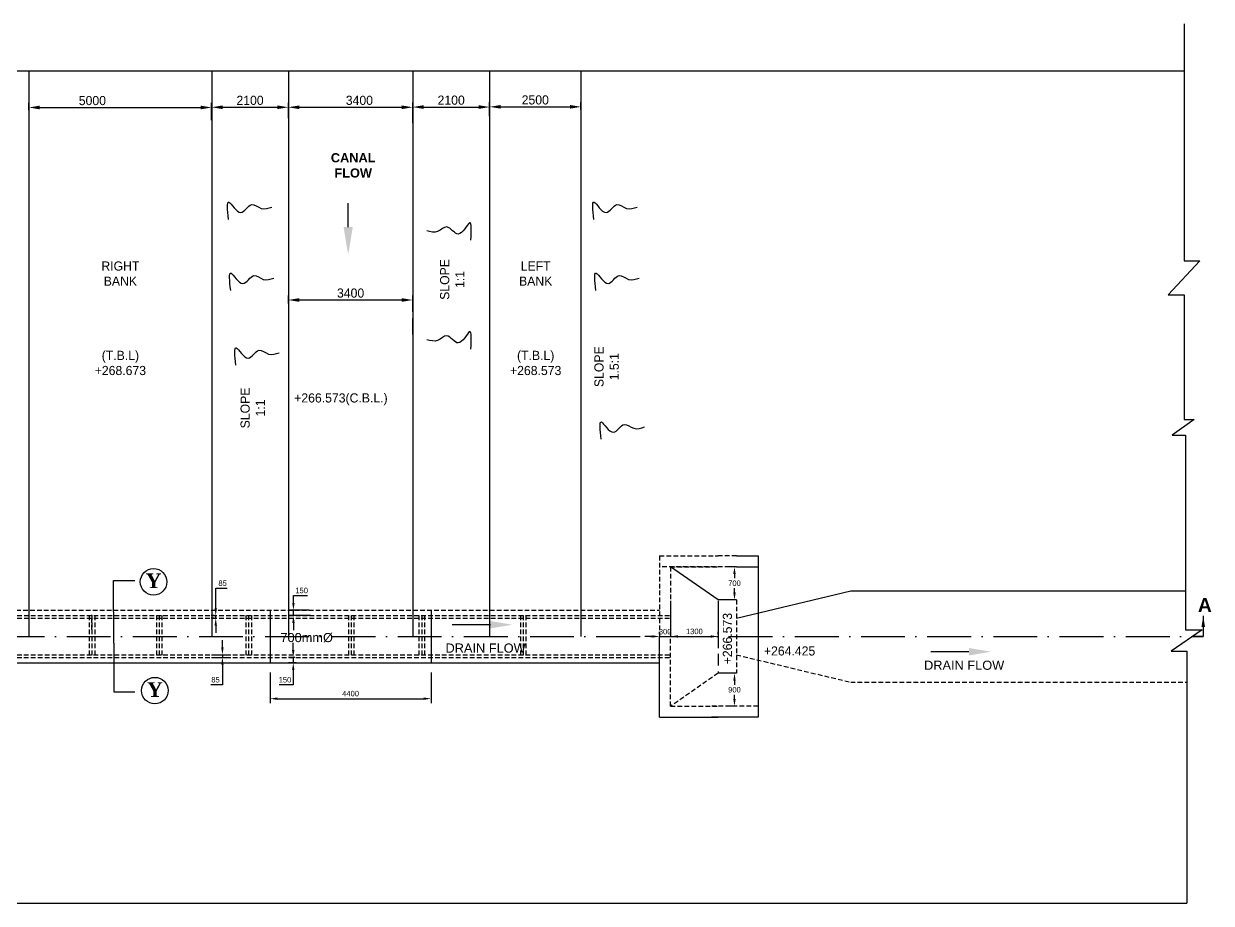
# Model space of a CAD drawing. Header units: millimetres. Extents: x 2268 to 3145, y -346 to 298.
# Drawn here: x 2495.9 to 2820.6, y -66.6 to 173.8 of the extents above; entities that cross this region are included whole.
import ezdxf

# ---------------------------------------------------------------- set-up
doc = ezdxf.new("R2010")
doc.units = ezdxf.units.MM
doc.linetypes.add('ACAD_ISO10W100', pattern=[18, 12, -3, 0, -3])
doc.linetypes.add('DASHED', pattern=[19.05, 12.7, -6.35])
doc.layers.add('BASIC', color=18, linetype='Continuous')
doc.dimstyles.new('ISO-25', dxfattribs={"dimtxt": 2.5, "dimasz": 4, "dimexe": 1.25, "dimexo": 0.625, "dimtad": 1, "dimtih": 1, "dimtoh": 1, "dimtxsty": 'Standard', "dimcen": 2.5, "dimadec": 0, "dimazin": 0, "dimtfac": 1, "dimtmove": 0, "dimatfit": 3, "dimfxl": 1, "dimarcsym": 0})

# ---------------------------------------------------------------- blocks, each defined once
blk = doc.blocks.new('*D16')
at = {"layer": 'BASIC', "color": 0, "lineweight": -2, "transparency": 16777216}
for p, q in [((2548.35, 14), (2548.35, 19.5)), ((2548.35, 19.5), (2551.48, 19.5)), ((2547.9, 12), (2547.1, 12)), ((2547.9, 11.3), (2547.1, 11.3)), ((2548.35, 11.3), (2548.35, 12)), ((2548.35, 9.3), (2548.35, 7.3))]:
    blk.add_line(p, q, dxfattribs=at)
at = {"layer": 'BASIC', "color": 0, "transparency": 16777216}
for points in [[(2548.02, 14), (2548.68, 14), (2548.35, 12)], [(2548.02, 9.3), (2548.68, 9.3), (2548.35, 11.3)]]:
    blk.add_solid(points, dxfattribs=at)
at = {"layer": 'Defpoints', "color": 0, "transparency": 16777216}
for p in [(2548.35, 11.3), (2548.53, 12), (2548.53, 11.3)]:
    blk.add_point(p, dxfattribs=at)
at = {"layer": 'BASIC', "color": 0, "transparency": 16777216, "insert": (2550.23, 20.87), "char_height": 1.5, "attachment_point": 5}
blk.add_mtext('85', dxfattribs=at)
blk = doc.blocks.new('*D17')
at = {"layer": 'BASIC', "color": 0, "lineweight": -2, "transparency": 16777216}
for p, q in [((2569.6, 15.5), (2569.6, 17.5)), ((2569.6, 17.5), (2573.47, 17.5)), ((2573.93, 13.5), (2568.35, 13.5)), ((2569.6, 12), (2569.6, 13.5)), ((2574.27, 12), (2568.35, 12)), ((2569.6, 10), (2569.6, 8))]:
    blk.add_line(p, q, dxfattribs=at)
at = {"layer": 'BASIC', "color": 0, "transparency": 16777216}
for points in [[(2569.26, 15.5), (2569.93, 15.5), (2569.6, 13.5)], [(2569.26, 10), (2569.93, 10), (2569.6, 12)]]:
    blk.add_solid(points, dxfattribs=at)
at = {"layer": 'Defpoints', "color": 0, "transparency": 16777216}
for p in [(2569.6, 13.5), (2574.55, 13.5), (2574.89, 12)]:
    blk.add_point(p, dxfattribs=at)
at = {"layer": 'BASIC', "color": 0, "transparency": 16777216, "insert": (2571.85, 18.87), "char_height": 1.5, "attachment_point": 5}
blk.add_mtext('150', dxfattribs=at)
blk = doc.blocks.new('*D18')
at = {"color": 0, "lineweight": -2, "transparency": 16777216}
for p, q in [((2568.23, 97.35), (2568.23, 99.53)), ((2571.23, 98.28), (2599.23, 98.28)), ((2602.23, 95.03), (2602.23, 99.53))]:
    blk.add_line(p, q, dxfattribs=at)
at = {"color": 0, "transparency": 16777216}
for points in [[(2571.23, 98.78), (2571.23, 97.78), (2568.23, 98.28)], [(2599.23, 98.78), (2599.23, 97.78), (2602.23, 98.28)]]:
    blk.add_solid(points, dxfattribs=at)
at = {"layer": 'Defpoints', "color": 0, "transparency": 16777216}
for p in [(2602.23, 98.28), (2568.23, 96.73), (2602.23, 94.4)]:
    blk.add_point(p, dxfattribs=at)
at = {"color": 0, "transparency": 16777216, "insert": (2585.23, 100.16), "char_height": 2.5, "attachment_point": 5}
blk.add_mtext('3400', dxfattribs=at)
blk = doc.blocks.new('*D19')
at = {"layer": 'BASIC', "color": 0, "lineweight": -2, "transparency": 16777216}
for p, q in [((2550.18, 3.3), (2550.18, 5.3)), ((2547.23, 1.3), (2551.43, 1.3)), ((2547.23, 0.6), (2551.43, 0.6)), ((2550.18, 1.3), (2550.18, 0.6)), ((2550.18, -1.4), (2550.18, -6.9)), ((2550.18, -6.9), (2547.05, -6.9))]:
    blk.add_line(p, q, dxfattribs=at)
at = {"layer": 'BASIC', "color": 0, "transparency": 16777216}
for points in [[(2549.84, 3.3), (2550.51, 3.3), (2550.18, 1.3)], [(2549.84, -1.4), (2550.51, -1.4), (2550.18, 0.6)]]:
    blk.add_solid(points, dxfattribs=at)
at = {"layer": 'Defpoints', "color": 0, "transparency": 16777216}
for p in [(2546.6, 1.3), (2546.6, 0.6), (2550.18, 1.3)]:
    blk.add_point(p, dxfattribs=at)
at = {"layer": 'BASIC', "color": 0, "transparency": 16777216, "insert": (2548.3, -5.53), "char_height": 1.5, "attachment_point": 5}
blk.add_mtext('85', dxfattribs=at)
blk = doc.blocks.new('*D20')
at = {"layer": 'BASIC', "color": 0, "lineweight": -2, "transparency": 16777216}
for p, q in [((2569.54, 2.6), (2569.54, 4.6)), ((2570, 0.6), (2568.29, 0.6)), ((2569.54, 0.6), (2569.54, -0.9)), ((2570.34, -0.9), (2568.29, -0.9)), ((2569.54, -2.9), (2569.54, -6.9)), ((2569.54, -6.9), (2565.67, -6.9))]:
    blk.add_line(p, q, dxfattribs=at)
at = {"layer": 'BASIC', "color": 0, "transparency": 16777216}
for points in [[(2569.21, 2.6), (2569.88, 2.6), (2569.54, 0.6)], [(2569.21, -2.9), (2569.88, -2.9), (2569.54, -0.9)]]:
    blk.add_solid(points, dxfattribs=at)
at = {"layer": 'Defpoints', "color": 0, "transparency": 16777216}
for p in [(2569.54, 0.6), (2570.63, 0.6), (2570.97, -0.9)]:
    blk.add_point(p, dxfattribs=at)
at = {"layer": 'BASIC', "color": 0, "transparency": 16777216, "insert": (2567.29, -5.53), "char_height": 1.5, "attachment_point": 5}
blk.add_mtext('150', dxfattribs=at)
blk = doc.blocks.new('*D21')
at = {"color": 0, "lineweight": -2, "transparency": 16777216}
for p, q in [((2497.23, 150.18), (2497.23, 152.15)), ((2500.23, 150.9), (2544.23, 150.9)), ((2547.23, 149.07), (2547.23, 152.15))]:
    blk.add_line(p, q, dxfattribs=at)
at = {"color": 0, "transparency": 16777216}
for points in [[(2500.23, 151.4), (2500.23, 150.4), (2497.23, 150.9)], [(2544.23, 151.4), (2544.23, 150.4), (2547.23, 150.9)]]:
    blk.add_solid(points, dxfattribs=at)
at = {"layer": 'Defpoints', "color": 0, "transparency": 16777216}
for p in [(2497.23, 149.55), (2547.23, 150.9), (2547.23, 148.44)]:
    blk.add_point(p, dxfattribs=at)
at = {"color": 0, "transparency": 16777216, "insert": (2514.62, 152.78), "char_height": 2.5, "attachment_point": 5}
blk.add_mtext('5000', dxfattribs=at)
blk = doc.blocks.new('*D22')
at = {"color": 0, "lineweight": -2, "transparency": 16777216}
for p, q in [((2623.23, 149.14), (2623.23, 152.33)), ((2626.23, 151.08), (2645.23, 151.08)), ((2648.23, 150.36), (2648.23, 152.33))]:
    blk.add_line(p, q, dxfattribs=at)
at = {"color": 0, "transparency": 16777216}
for points in [[(2626.23, 151.58), (2626.23, 150.58), (2623.23, 151.08)], [(2645.23, 151.58), (2645.23, 150.58), (2648.23, 151.08)]]:
    blk.add_solid(points, dxfattribs=at)
at = {"layer": 'Defpoints', "color": 0, "transparency": 16777216}
for p in [(2648.23, 151.08), (2648.23, 149.74), (2623.23, 148.52)]:
    blk.add_point(p, dxfattribs=at)
at = {"color": 0, "transparency": 16777216, "insert": (2635.73, 152.96), "char_height": 2.5, "attachment_point": 5}
blk.add_mtext('2500', dxfattribs=at)
blk = doc.blocks.new('*D23')
at = {"color": 0, "lineweight": -2, "transparency": 16777216}
for p, q in [((2602.23, 146.61), (2602.23, 152.27)), ((2605.23, 151.02), (2620.23, 151.02)), ((2623.23, 148.52), (2623.23, 152.27))]:
    blk.add_line(p, q, dxfattribs=at)
at = {"color": 0, "transparency": 16777216}
for points in [[(2605.23, 151.52), (2605.23, 150.52), (2602.23, 151.02)], [(2620.23, 151.52), (2620.23, 150.52), (2623.23, 151.02)]]:
    blk.add_solid(points, dxfattribs=at)
at = {"layer": 'Defpoints', "color": 0, "transparency": 16777216}
for p in [(2623.23, 151.02), (2623.23, 147.89), (2602.23, 145.99)]:
    blk.add_point(p, dxfattribs=at)
at = {"color": 0, "transparency": 16777216, "insert": (2612.73, 152.89), "char_height": 2.5, "attachment_point": 5}
blk.add_mtext('2100', dxfattribs=at)
blk = doc.blocks.new('*D24')
at = {"color": 0, "lineweight": -2, "transparency": 16777216}
for p, q in [((2568.23, 148.83), (2568.23, 152.21)), ((2571.23, 150.96), (2599.23, 150.96)), ((2602.23, 149.71), (2602.23, 152.21))]:
    blk.add_line(p, q, dxfattribs=at)
at = {"color": 0, "transparency": 16777216}
for points in [[(2571.23, 151.46), (2571.23, 150.46), (2568.23, 150.96)], [(2599.23, 151.46), (2599.23, 150.46), (2602.23, 150.96)]]:
    blk.add_solid(points, dxfattribs=at)
at = {"layer": 'Defpoints', "color": 0, "transparency": 16777216}
for p in [(2602.23, 150.96), (2568.23, 148.21), (2602.23, 149.09)]:
    blk.add_point(p, dxfattribs=at)
at = {"color": 0, "transparency": 16777216, "insert": (2587.63, 152.84), "char_height": 2.5, "attachment_point": 5}
blk.add_mtext('3400', dxfattribs=at)
blk = doc.blocks.new('*D25')
at = {"color": 0, "lineweight": -2, "transparency": 16777216}
for p, q in [((2547.23, 147.43), (2547.23, 152.21)), ((2550.23, 150.96), (2565.23, 150.96)), ((2568.23, 147.94), (2568.23, 152.21))]:
    blk.add_line(p, q, dxfattribs=at)
at = {"color": 0, "transparency": 16777216}
for points in [[(2550.23, 151.46), (2550.23, 150.46), (2547.23, 150.96)], [(2565.23, 151.46), (2565.23, 150.46), (2568.23, 150.96)]]:
    blk.add_solid(points, dxfattribs=at)
at = {"layer": 'Defpoints', "color": 0, "transparency": 16777216}
for p in [(2568.23, 150.96), (2547.23, 146.8), (2568.23, 147.31)]:
    blk.add_point(p, dxfattribs=at)
at = {"color": 0, "transparency": 16777216, "insert": (2557.73, 152.84), "char_height": 2.5, "attachment_point": 5}
blk.add_mtext('2100', dxfattribs=at)
blk = doc.blocks.new('*D26')
at = {"layer": 'BASIC', "color": 0, "lineweight": -2, "transparency": 16777216}
for p, q in [((2563.23, -3.52), (2563.23, -11.95)), ((2607.23, -3.52), (2607.23, -11.95)), ((2565.23, -10.7), (2605.23, -10.7))]:
    blk.add_line(p, q, dxfattribs=at)
at = {"layer": 'BASIC', "color": 0, "transparency": 16777216}
for points in [[(2565.23, -10.36), (2565.23, -11.03), (2563.23, -10.7)], [(2605.23, -10.36), (2605.23, -11.03), (2607.23, -10.7)]]:
    blk.add_solid(points, dxfattribs=at)
at = {"layer": 'Defpoints', "color": 0, "transparency": 16777216}
for p in [(2563.23, -2.9), (2607.23, -2.9), (2607.23, -10.7)]:
    blk.add_point(p, dxfattribs=at)
at = {"layer": 'BASIC', "color": 0, "transparency": 16777216, "insert": (2585.23, -9.32), "char_height": 1.5, "attachment_point": 5}
blk.add_mtext('4400', dxfattribs=at)
blk = doc.blocks.new('*D27')
at = {"layer": 'BASIC', "color": 0, "lineweight": -2, "transparency": 16777216}
for p, q in [((2690.1, 25.35), (2688.95, 25.35)), ((2690.2, 23.35), (2690.2, 22.23)), ((2690.1, 16.35), (2688.95, 16.35)), ((2690.2, 18.35), (2690.2, 19.48))]:
    blk.add_line(p, q, dxfattribs=at)
at = {"layer": 'BASIC', "color": 0, "transparency": 16777216}
for points in [[(2689.87, 23.35), (2690.53, 23.35), (2690.2, 25.35)], [(2689.87, 18.35), (2690.53, 18.35), (2690.2, 16.35)]]:
    blk.add_solid(points, dxfattribs=at)
at = {"layer": 'Defpoints', "color": 0, "transparency": 16777216}
for p in [(2690.2, 25.35), (2690.73, 25.35), (2690.73, 16.35)]:
    blk.add_point(p, dxfattribs=at)
at = {"layer": 'BASIC', "color": 0, "transparency": 16777216, "insert": (2690.2, 20.85), "char_height": 1.5, "attachment_point": 5}
blk.add_mtext('700', dxfattribs=at)
blk = doc.blocks.new('*D28')
at = {"layer": 'BASIC', "color": 0, "lineweight": -2, "transparency": 16777216}
for p, q in [((2690.1, -3.76), (2688.95, -3.76)), ((2690.2, -5.76), (2690.2, -6.88)), ((2690.2, -10.76), (2690.2, -9.63)), ((2690.1, -12.76), (2688.95, -12.76))]:
    blk.add_line(p, q, dxfattribs=at)
at = {"layer": 'BASIC', "color": 0, "transparency": 16777216}
for points in [[(2689.87, -5.76), (2690.53, -5.76), (2690.2, -3.76)], [(2689.87, -10.76), (2690.53, -10.76), (2690.2, -12.76)]]:
    blk.add_solid(points, dxfattribs=at)
at = {"layer": 'Defpoints', "color": 0, "transparency": 16777216}
for p in [(2690.73, -3.76), (2690.2, -12.76), (2690.73, -12.76)]:
    blk.add_point(p, dxfattribs=at)
at = {"layer": 'BASIC', "color": 0, "transparency": 16777216, "insert": (2690.2, -8.26), "char_height": 1.5, "attachment_point": 5}
blk.add_mtext('900', dxfattribs=at)
blk = doc.blocks.new('*D29')
at = {"layer": 'BASIC', "color": 0, "lineweight": -2, "transparency": 16777216}
for p, q in [((2672.72, 6.92), (2672.72, 7.55)), ((2685.73, 6.93), (2685.73, 7.55)), ((2674.72, 6.3), (2683.73, 6.3))]:
    blk.add_line(p, q, dxfattribs=at)
at = {"layer": 'BASIC', "color": 0, "transparency": 16777216}
for points in [[(2674.72, 6.63), (2674.72, 5.97), (2672.72, 6.3)], [(2683.73, 6.63), (2683.73, 5.97), (2685.73, 6.3)]]:
    blk.add_solid(points, dxfattribs=at)
at = {"layer": 'Defpoints', "color": 0, "transparency": 16777216}
for p in [(2672.72, 6.3), (2685.73, 6.3), (2685.73, 6.3)]:
    blk.add_point(p, dxfattribs=at)
at = {"layer": 'BASIC', "color": 0, "transparency": 16777216, "insert": (2679.23, 7.68), "char_height": 1.5, "attachment_point": 5}
blk.add_mtext('1300', dxfattribs=at)
blk = doc.blocks.new('*D30')
at = {"layer": 'BASIC', "color": 0, "lineweight": -2, "transparency": 16777216}
for p, q in [((2669.72, 6.92), (2669.72, 7.55)), ((2672.72, 6.92), (2672.72, 7.55)), ((2667.72, 6.3), (2665.72, 6.3)), ((2669.72, 6.3), (2672.72, 6.3)), ((2674.72, 6.3), (2676.72, 6.3))]:
    blk.add_line(p, q, dxfattribs=at)
at = {"layer": 'BASIC', "color": 0, "transparency": 16777216}
for points in [[(2667.72, 6.64), (2667.72, 5.97), (2669.72, 6.3)], [(2674.72, 6.64), (2674.72, 5.97), (2672.72, 6.3)]]:
    blk.add_solid(points, dxfattribs=at)
at = {"layer": 'Defpoints', "color": 0, "transparency": 16777216}
for p in [(2669.72, 6.3), (2672.72, 6.3), (2672.72, 6.3)]:
    blk.add_point(p, dxfattribs=at)
at = {"layer": 'BASIC', "color": 0, "transparency": 16777216, "insert": (2671.24, 7.61), "char_height": 1.5, "attachment_point": 5}
blk.add_mtext('300', dxfattribs=at)

msp = doc.modelspace()

# ---------------------------------------------------------------- linework, layer by layer
at = {"color": 0}
for p, q in [((2813.1996, 173.78819), (2813.1996, 108.97398)), ((2312.5085, 160.94561), (2813.1996, 160.94779)), ((2497.22517, 160.94561), (2497.22517, 6.30026)), ((2547.24178, 160.94561), (2547.24178, 6.30026)), ((2568.22582, 160.94561), (2568.22582, 6.30026)), ((2568.22582, 160.94561), (2568.22582, 6.30026)), ((2602.22582, 160.94561), (2602.22582, 6.30026)), ((2623.22582, 160.94561), (2623.22582, 6.30026)), ((2648.22582, 160.94561), (2648.22582, 6.30026)), ((2584.56191, 118.19735), (2584.56191, 124.74443)), ((2817.43441, 108.97398), (2808.7969, 99.65448)), ((2813.1996, 108.97398), (2817.43441, 108.97398)), ((2808.7969, 99.65448), (2813.1996, 99.65448)), ((2813.1996, 99.65448), (2813.1996, 65.60991)), ((2602.22582, 88.83034), (2602.22582, 93.33578)), ((2815.85911, 65.60991), (2809.93311, 61.33493)), ((2813.1996, 65.60991), (2815.85911, 65.60991)), ((2809.93311, 61.33493), (2813.55455, 61.33493)), ((2813.55455, 61.33493), (2813.55455, 30.75239)), ((2813.55455, 30.75239), (2813.55455, 8.16032)), ((2685.72582, 16.35351), (2672.72433, 25.35349)), ((2520.42045, 21.57571), (2526.20061, 21.57571)), ((2520.46757, 4.46797), (2520.42045, 21.57571)), ((2690.72582, 16.35351), (2685.72582, 16.35351)), ((2672.72582, 16.09081), (2672.72582, 6.30013)), ((2685.72582, 16.09081), (2685.72582, 6.30013)), ((2623.46399, 9.52047), (2613.00561, 9.52047)), ((2818.11253, 8.16032), (2809.65873, 2.31441)), ((2813.55455, 8.16032), (2818.11253, 8.16032)), ((2520.46757, 4.46797), (2520.46757, -8.78316)), ((2754.32249, 2.13492), (2743.86411, 2.13492)), ((2809.65873, 2.31441), (2813.88563, 2.31441)), ((2813.88563, 2.31441), (2813.88563, -66.61294)), ((2472.81191, -0.90205), (2669.72395, -0.90213)), ((2690.72582, -3.75837), (2685.72582, -3.75837)), ((2520.46757, -8.78316), (2526.20061, -8.78316)), ((2313.19453, -66.61512), (2813.88563, -66.61294))]:
    msp.add_line(p, q, dxfattribs=at)
for p, q in [((2690.72582, 28.35351), (2696.66611, 28.35351)), ((2696.66611, 28.35351), (2696.66611, -15.75158)), ((2690.72582, 25.35351), (2696.66611, 25.35351)), ((2721.97582, 18.80231), (2813.55455, 18.80231))]:
    msp.add_line(p, q)
at = {"color": 0, "linetype": 'DASHED', "ltscale": 0.25}
msp.add_line((2685.72582, 6.30013), (2685.72582, -3.75837), dxfattribs=at)
at = {"color": 0}
for centre in [(2531.35486, 21.22523), (2531.71345, -8.49729)]:
    msp.add_circle(centre, 3.63036, dxfattribs=at)
for points, start_tangent in [([(2551.87955, 120.31794), (2551.95942, 125.0364), (2555.21981, 122.20719), (2558.18848, 124.35735), (2560.79391, 123.30553), (2563.71049, 123.68734)], (-0.755284397, 0.655397192)), ([(2651.74882, 120.31794), (2651.82869, 125.0364), (2655.08908, 122.20719), (2658.05775, 124.35735), (2660.66318, 123.30553), (2663.57976, 123.68734)], (-0.755284397, 0.655397192)), ([(2618.1347, 114.6604), (2617.72364, 119.36159), (2614.67, 116.31038), (2611.55764, 118.24672), (2609.03252, 117.01451), (2606.09634, 117.19054)], (0.707387577, 0.706825874)), ([(2552.44636, 100.91625), (2552.52623, 105.6347), (2555.78662, 102.80549), (2558.7553, 104.95565), (2561.36073, 103.90383), (2564.2773, 104.28565)], (-0.755284397, 0.655397192)), ([(2652.31564, 100.91625), (2652.3955, 105.6347), (2655.65589, 102.80549), (2658.62457, 104.95565), (2661.23, 103.90383), (2664.14657, 104.28565)], (-0.755284397, 0.655397192)), ([(2618.1347, 84.87862), (2617.72364, 89.57981), (2614.67, 86.5286), (2611.55764, 88.46495), (2609.03252, 87.23273), (2606.09634, 87.40876)], (0.707387577, 0.706825874)), ([(2553.88402, 80.49756), (2553.96388, 85.21601), (2557.22427, 82.38681), (2560.19295, 84.53697), (2562.79838, 83.48514), (2565.71495, 83.86696)], (-0.755284397, 0.655397192)), ([(2653.75329, 60.22349), (2653.83315, 64.94195), (2657.09354, 62.11274), (2660.06222, 64.2629), (2662.66765, 63.21108), (2665.58422, 63.5929)], (-0.755284397, 0.655397192))]:
    msp.add_spline(points, degree=3, dxfattribs=dict(at, start_tangent=start_tangent))
for points in [[(2583.31191, 118.19735), (2585.81191, 118.19735), (2584.56191, 110.69735)], [(2623.46399, 8.52208), (2623.46399, 10.51885), (2629.45428, 9.52047)], [(2754.32249, 1.13653), (2754.32249, 3.1333), (2760.31278, 2.13492)]]:
    msp.add_solid(points, dxfattribs=at)
at = {"layer": 'BASIC', "color": 0, "linetype": 'DASHED', "ltscale": 0.1}
for p, q in [((2669.72406, 28.35349), (2669.7239, 6.29765)), ((2669.72406, 28.35349), (2685.72582, 28.35351)), ((2690.72582, 28.35351), (2685.72582, 28.35351)), ((2690.72582, 25.35351), (2669.72404, 25.35351)), ((2672.72433, 25.35349), (2672.72419, 6.29763)), ((2672.72433, 25.35349), (2685.94965, 25.35351)), ((2690.72582, 16.35351), (2690.72582, -3.75837)), ((2472.81196, 13.49796), (2669.72395, 13.49788)), ((2459.72582, 11.99796), (2672.72423, 11.99789)), ((2459.72582, 11.29796), (2672.72423, 11.29789)), ((2513.75957, 11.9979), (2513.75957, 0.59789)), ((2514.50957, 8.18026), (2514.50957, 12.18026)), ((2514.50957, 11.9979), (2514.50957, 0.59789)), ((2515.25957, 11.9979), (2515.25957, 0.59789)), ((2532.14684, 11.9979), (2532.14684, 0.59789)), ((2532.89684, 11.9979), (2532.89684, 0.59789)), ((2533.64684, 11.9979), (2533.64684, 0.59789)), ((2556.60195, 11.9979), (2556.60195, 0.59789)), ((2557.35195, 11.9979), (2557.35195, 0.59789)), ((2558.10195, 11.9979), (2558.10195, 0.59789)), ((2584.61605, 11.9979), (2584.61605, 0.59789)), ((2585.36605, 11.9979), (2585.36605, 0.59789)), ((2586.11605, 11.9979), (2586.11605, 0.59789)), ((2603.91597, 11.9979), (2603.91597, 0.59789)), ((2604.66597, 11.9979), (2604.66597, 0.59789)), ((2605.41597, 11.9979), (2605.41597, 0.59789)), ((2631.64715, 11.9979), (2631.64715, 0.59789)), ((2632.39715, 11.9979), (2632.39715, 0.59789)), ((2633.14715, 11.9979), (2633.14715, 0.59789)), ((2672.72433, -12.75326), (2672.72419, 6.3026)), ((2459.72524, 0.59795), (2672.72423, 0.59788)), ((2459.72531, 1.29795), (2672.72423, 1.29788)), ((2690.72582, 1.29753), (2721.97582, -6.19769)), ((2690.72582, 1.29679), (2721.97582, -6.20364)), ((2685.72582, -3.75919), (2672.72433, -12.7592)), ((2721.97582, -6.19769), (2813.88563, -6.19769)), ((2672.72433, -12.7592), (2685.94965, -12.75919)), ((2696.66611, -12.75919), (2683.95144, -12.75919))]:
    msp.add_line(p, q, dxfattribs=at)
at = {"layer": 'BASIC', "color": 0}
for p, q in [((2690.72582, 11.29753), (2721.97582, 18.80231)), ((2563.22582, 13.4979), (2563.22582, -0.90211)), ((2607.22582, 13.4979), (2607.22582, -0.90211)), ((2669.72406, -15.75326), (2669.7239, 6.30258)), ((2669.72406, -15.7592), (2685.72582, -15.75919)), ((2696.66611, -15.75158), (2683.95144, -15.75919))]:
    msp.add_line(p, q, dxfattribs=at)
at = {"layer": 'BASIC', "color": 0, "linetype": 'ACAD_ISO10W100'}
msp.add_line((2308.50418, 6.30009), (2818.38821, 6.29854), dxfattribs=at)

# ---------------------------------------------------------------- texts
at = {"color": 0}
for s, insert, char_height, width, attachment_point in [('{\\fArial|b1|i0|c0|p34;CANAL  FLOW}', (2585.93183, 135.06456), 2.5, 7.6125121, 5), ('RIGHT', (2522.27599, 108.81789), 2.5, 18.3544, 2), ('LEFT', (2635.83872, 108.81789), 2.5, 18.3544, 2), ('BANK', (2522.27599, 104.68767), 2.5, 18.3544, 2), ('BANK', (2635.83872, 104.68767), 2.5, 18.3544, 2), ('(T.B.L)', (2522.27599, 84.38768), 2.5, 18.3544, 2), ('(T.B.L)', (2635.83872, 84.38768), 2.5, 18.3544, 2), ('+268.673', (2522.27599, 80.25746), 2.5, 18.3544, 2), ('+268.573', (2635.83872, 80.25746), 2.5, 18.3544, 2), ('+266.573(C.B.L.)', (2569.80324, 72.76204), 2.5, 2.4418987, 1), ('{\\fTimes New Roman|b1|i0|c0|p18;Y}', (2529.17698, 23.51982), 4, 5.7405, 1), ('{\\fArial|b1|i0|c0|p34;A}', (2816.93025, 16.78211), 3.75, 5.378143, 1), ('{\\fArial|b0|i0|c0|p34;700mm%%C}', (2566.03773, 7.25795), 2.5, 31.9211, 1), ('{\\fArial|b0|i0|c0|p34;DRAIN FLOW}', (2611.18533, 4.3864), 2.5, 31.9211, 1), ('+264.425', (2705.27186, 3.6047), 2.5, 18.3544, 2), ('{\\fArial|b0|i0|c0|p34;DRAIN FLOW}', (2742.04383, -0.30981), 2.5, 31.9211, 1), ('{\\fTimes New Roman|b1|i0|c0|p18;Y}', (2529.53557, -6.20271), 4, 5.7405, 1)]:
    msp.add_mtext(s, dxfattribs=dict(at, insert=insert, char_height=char_height, width=width, attachment_point=attachment_point))
at = {"color": 0, "char_height": 2.5, "width": 18.3544, "rotation": 90}
for s, insert, attachment_point in [('SLOPE\\P1:1', (2616.36963, 103.89371), 8), ('SLOPE\\P1.5:1', (2651.89467, 80.04295), 2), ('SLOPE\\P1:1', (2555.13436, 68.76403), 2), ('+266.573', (2687.01698, 5.72069), 2)]:
    msp.add_mtext(s, dxfattribs=dict(at, insert=insert, attachment_point=attachment_point))

# ---------------------------------------------------------------- dimensions: what is measured, and where the dimension line sits
at = {"color": 0}
for base, p1, p2, text, picture, middle in [((2547.22582, 150.90078), (2497.22517, 149.55169), (2547.22582, 148.44175), '5000', '*D21', (2514.61879, 150.90078)), ((2568.22582, 150.96366), (2547.22582, 146.80111), (2568.22582, 147.31001), '2100', '*D25', (2557.72582, 150.96366)), ((2602.22582, 150.96366), (2568.22582, 148.20742), (2602.22582, 149.08866), '3400', '*D24', (2587.62691, 150.96366)), ((2623.22582, 151.01753), (2602.22582, 145.98845), (2623.22582, 147.89482), '2100', '*D23', (2612.72582, 151.01753)), ((2648.22582, 151.08189), (2623.22582, 148.51982), (2648.22582, 149.73601), '2500', '*D22', (2635.72582, 151.08189)), ((2602.22582, 98.28228), (2568.22582, 96.72814), (2602.22582, 94.40183), '3400', '*D18', (2585.22582, 98.28228))]:
    dim = msp.add_linear_dim(base=base, p1=p1, p2=p2, text=text, dimstyle='ISO-25', override={"dimasz": 3, "dimjust": 2}, dxfattribs=at)
    dim.commit()
    dim.dimension.update_dxf_attribs({"geometry": picture, "text_midpoint": middle, "dimtype": 160})
at = {"layer": 'BASIC', "color": 0}
for base, p1, p2, text, override, picture, middle in [((2690.20144, 25.35351), (2690.72582, 16.35351), (2690.72582, 25.35351), '700', {"dimtxt": 1.5, "dimasz": 2, "dimlfac": 100}, '*D27', (2690.20144, 20.85351)), ((2569.59635, 13.4979), (2574.89144, 11.9979), (2574.55241, 13.4979), '150', {"dimtxt": 1.5, "dimasz": 2}, '*D17', (2571.84635, 18.8729))]:
    dim = msp.add_linear_dim(base=base, p1=p1, p2=p2, angle=90, text=text, dimstyle='ISO-25', override=override, dxfattribs=at)
    dim.commit()
    dim.dimension.update_dxf_attribs({"geometry": picture, "text_midpoint": middle})
for base, p1, p2, angle, text, picture, middle in [((2548.35082, 11.2979), (2548.52556, 11.9979), (2548.52556, 11.2979), 90, '85', '*D16', (2550.22582, 19.4979)), ((2550.17608, 1.29789), (2546.60082, 0.59789), (2546.60082, 1.29789), 270, '85', '*D19', (2548.30108, -6.90211)), ((2569.54396, 0.59789), (2570.96633, -0.90211), (2570.6273, 0.59789), 90, '150', '*D20', (2567.29396, -6.90211))]:
    dim = msp.add_linear_dim(base=base, p1=p1, p2=p2, angle=angle, text=text, dimstyle='ISO-25', override={"dimtxt": 1.5, "dimasz": 2}, dxfattribs=at)
    dim.commit()
    dim.dimension.update_dxf_attribs({"geometry": picture, "text_midpoint": middle, "dimtype": 160})
dim = msp.add_linear_dim(base=(2672.72419, 6.3026), p1=(2669.7239, 6.29765), p2=(2672.72419, 6.29763), text='300', dimstyle='ISO-25', override={"dimtxt": 1.5, "dimasz": 2, "dimlfac": 100, "dimtmove": 2}, dxfattribs=at)
dim.commit()
dim.dimension.update_dxf_attribs({"geometry": '*D30', "text_midpoint": (2671.23517, 7.61467), "dimtype": 160})
for base, p1, p2, text, override, picture, middle in [((2685.72582, 6.30013), (2672.72419, 6.29763), (2685.72582, 6.30013), '1300', {"dimtxt": 1.5, "dimasz": 2, "dimlfac": 100}, '*D29', (2679.22501, 7.67513)), ((2607.22582, -10.69525), (2563.22582, -2.89974), (2607.22582, -2.89974), '4400', {"dimtxt": 1.5, "dimasz": 2}, '*D26', (2585.22582, -9.32025))]:
    dim = msp.add_linear_dim(base=base, p1=p1, p2=p2, text=text, dimstyle='ISO-25', override=override, dxfattribs=at)
    dim.commit()
    dim.dimension.update_dxf_attribs({"geometry": picture, "text_midpoint": middle})
dim = msp.add_linear_dim(base=(2690.20144, -12.75919), p1=(2690.72582, -3.75919), p2=(2690.72582, -12.75919), angle=270, dimstyle='ISO-25', override={"dimtxt": 1.5, "dimasz": 2, "dimlfac": 100}, dxfattribs=at)
dim.commit()
dim.dimension.update_dxf_attribs({"geometry": '*D28', "text_midpoint": (2690.20144, -8.25919)})

# ---------------------------------------------------------------- leaders
at = {"color": 0}
msp.add_leader([(2818.38821, 11.90321), (2818.38821, 6.29855), (2815.42021, 6.29855)], dimstyle='ISO-25', override={"dimasz": 3, "dimjust": 2}, dxfattribs=at)

doc.saveas('drawing.dxf')
